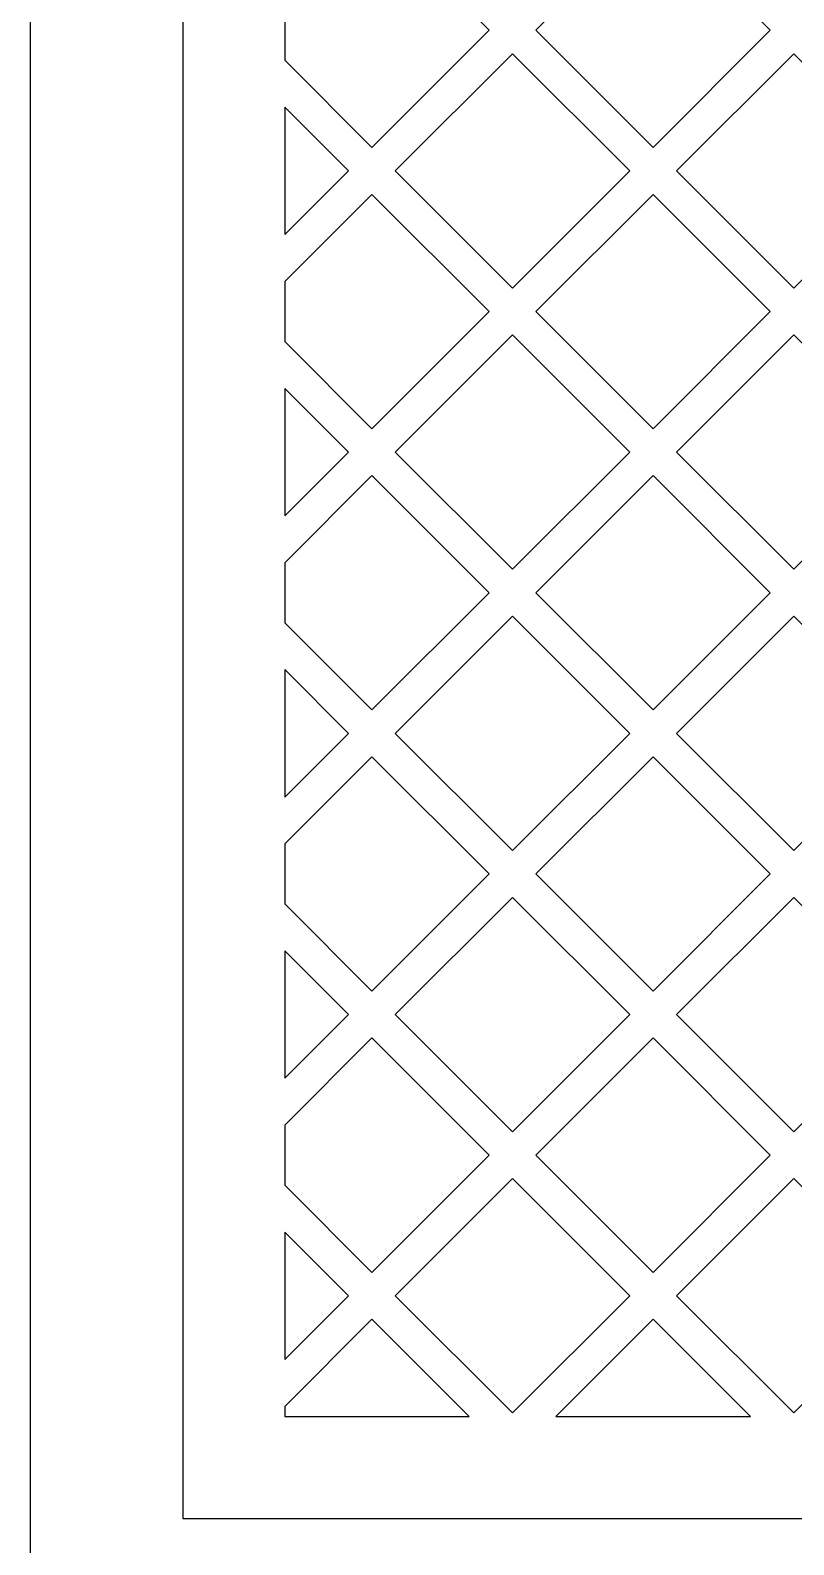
# Model space of a CAD drawing. Header units: centimetres. Extents: x 18.1 to 21.9, y -4.3 to 9.
# Drawn here: x 18.093 to 19.996, y -1.532 to 2.243 of the extents above; entities that cross this region are included whole.
import ezdxf

# ---------------------------------------------------------------- set-up
doc = ezdxf.new("R2010")
doc.units = ezdxf.units.CM
doc.header["$MEASUREMENT"] = 0
doc.layers.add('layer 1', color=7, linetype='Continuous')

msp = doc.modelspace()

# ---------------------------------------------------------------- linework, layer by layer
at = {"layer": 'layer 1', "color": 250}
for points, knots in [([(18.09278, 9.00077), (18.09278, 9.00077), (21.89898, 9.00077), (21.89898, 9.00077), (21.89898, 9.00077), (21.89898, 9.00077), (21.89898, -4.32092), (21.89898, -4.32092), (21.89898, -4.32092), (21.89898, -4.32092), (18.09278, -4.32092), (18.09278, -4.32092), (18.09278, -4.32092), (18.09278, -4.32092), (18.09278, 9.00077), (18.09278, 9.00077)], [0, 0, 0, 0, 0.2, 0.2, 0.2, 0.2, 0.4, 0.4, 0.4, 0.4, 0.6, 0.6, 0.6, 0.6, 1, 1, 1, 1]), ([(18.47341, 6.65362), (18.47341, 6.65362), (21.51835, 6.65362), (21.51835, 6.65362), (21.51835, 6.65362), (21.51835, 6.65362), (21.51835, -1.46627), (21.51835, -1.46627), (21.51835, -1.46627), (21.51835, -1.46627), (18.47341, -1.46627), (18.47341, -1.46627), (18.47341, -1.46627), (18.47341, -1.46627), (18.47341, 6.65362), (18.47341, 6.65362)], [0, 0, 0, 0, 0.2, 0.2, 0.2, 0.2, 0.4, 0.4, 0.4, 0.4, 0.6, 0.6, 0.6, 0.6, 1, 1, 1, 1]), ([(18.47341, 6.65362), (18.47341, 6.65362), (21.51835, 6.65362), (21.51835, 6.65362), (21.51835, 6.65362), (21.51835, 6.65362), (21.51835, -1.46627), (21.51835, -1.46627), (21.51835, -1.46627), (21.51835, -1.46627), (18.47341, -1.46627), (18.47341, -1.46627), (18.47341, -1.46627), (18.47341, -1.46627), (18.47341, 6.65362), (18.47341, 6.65362)], [0, 0, 0, 0, 0.2, 0.2, 0.2, 0.2, 0.4, 0.4, 0.4, 0.4, 0.6, 0.6, 0.6, 0.6, 1, 1, 1, 1]), ([(18.72714, 2.16828), (18.72714, 2.16828), (18.72714, 2.31805), (18.72714, 2.31805), (18.72714, 2.31805), (18.72714, 2.31805), (18.94435, 2.53526), (18.94435, 2.53526), (18.94435, 2.53526), (18.94435, 2.53526), (19.23645, 2.24316), (19.23645, 2.24316), (19.23645, 2.24316), (19.23645, 2.24316), (18.94435, 1.95108), (18.94435, 1.95108), (18.94435, 1.95108), (18.94435, 1.95108), (18.72714, 2.16828), (18.72714, 2.16828)], [0, 0, 0, 0, 0.1666667, 0.1666667, 0.1666667, 0.1666667, 0.3333333, 0.3333333, 0.3333333, 0.3333333, 0.5, 0.5, 0.5, 0.5, 0.6666667, 0.6666667, 0.6666667, 0.6666667, 1, 1, 1, 1]), ([(19.64537, 2.53526), (19.64537, 2.53526), (19.93747, 2.24316), (19.93747, 2.24316), (19.93747, 2.24316), (19.93747, 2.24316), (19.64537, 1.95108), (19.64537, 1.95108), (19.64537, 1.95108), (19.64537, 1.95108), (19.35327, 2.24316), (19.35327, 2.24316), (19.35327, 2.24316), (19.35327, 2.24316), (19.64537, 2.53526), (19.64537, 2.53526)], [0, 0, 0, 0, 0.2, 0.2, 0.2, 0.2, 0.4, 0.4, 0.4, 0.4, 0.6, 0.6, 0.6, 0.6, 1, 1, 1, 1]), ([(19.29486, 2.18475), (19.29486, 2.18475), (19.58695, 1.89266), (19.58695, 1.89266), (19.58695, 1.89266), (19.58695, 1.89266), (19.29486, 1.60055), (19.29486, 1.60055), (19.29486, 1.60055), (19.29486, 1.60055), (19.00277, 1.89266), (19.00277, 1.89266), (19.00277, 1.89266), (19.00277, 1.89266), (19.29486, 2.18475), (19.29486, 2.18475)], [0, 0, 0, 0, 0.2, 0.2, 0.2, 0.2, 0.4, 0.4, 0.4, 0.4, 0.6, 0.6, 0.6, 0.6, 1, 1, 1, 1]), ([(19.99588, 2.18475), (19.99588, 2.18475), (20.28797, 1.89266), (20.28797, 1.89266), (20.28797, 1.89266), (20.28797, 1.89266), (19.99588, 1.60055), (19.99588, 1.60055), (19.99588, 1.60055), (19.99588, 1.60055), (19.70379, 1.89266), (19.70379, 1.89266), (19.70379, 1.89266), (19.70379, 1.89266), (19.99588, 2.18475), (19.99588, 2.18475)], [0, 0, 0, 0, 0.2, 0.2, 0.2, 0.2, 0.4, 0.4, 0.4, 0.4, 0.6, 0.6, 0.6, 0.6, 1, 1, 1, 1]), ([(18.72714, 1.73386), (18.72714, 1.73386), (18.72714, 2.05144), (18.72714, 2.05144), (18.72714, 2.05144), (18.72714, 2.05144), (18.88594, 1.89266), (18.88594, 1.89266), (18.88594, 1.89266), (18.88594, 1.89266), (18.72714, 1.73386), (18.72714, 1.73386)], [0, 0, 0, 0, 0.25, 0.25, 0.25, 0.25, 0.5, 0.5, 0.5, 0.5, 1, 1, 1, 1]), ([(18.72714, 1.46726), (18.72714, 1.46726), (18.72714, 1.61705), (18.72714, 1.61705), (18.72714, 1.61705), (18.72714, 1.61705), (18.94435, 1.83424), (18.94435, 1.83424), (18.94435, 1.83424), (18.94435, 1.83424), (19.23645, 1.54213), (19.23645, 1.54213), (19.23645, 1.54213), (19.23645, 1.54213), (18.94435, 1.25004), (18.94435, 1.25004), (18.94435, 1.25004), (18.94435, 1.25004), (18.72714, 1.46726), (18.72714, 1.46726)], [0, 0, 0, 0, 0.1666667, 0.1666667, 0.1666667, 0.1666667, 0.3333333, 0.3333333, 0.3333333, 0.3333333, 0.5, 0.5, 0.5, 0.5, 0.6666667, 0.6666667, 0.6666667, 0.6666667, 1, 1, 1, 1]), ([(19.64537, 1.83424), (19.64537, 1.83424), (19.93747, 1.54213), (19.93747, 1.54213), (19.93747, 1.54213), (19.93747, 1.54213), (19.64537, 1.25004), (19.64537, 1.25004), (19.64537, 1.25004), (19.64537, 1.25004), (19.35327, 1.54213), (19.35327, 1.54213), (19.35327, 1.54213), (19.35327, 1.54213), (19.64537, 1.83424), (19.64537, 1.83424)], [0, 0, 0, 0, 0.2, 0.2, 0.2, 0.2, 0.4, 0.4, 0.4, 0.4, 0.6, 0.6, 0.6, 0.6, 1, 1, 1, 1]), ([(19.29486, 1.48371), (19.29486, 1.48371), (19.58695, 1.19165), (19.58695, 1.19165), (19.58695, 1.19165), (19.58695, 1.19165), (19.29486, 0.89955), (19.29486, 0.89955), (19.29486, 0.89955), (19.29486, 0.89955), (19.00277, 1.19165), (19.00277, 1.19165), (19.00277, 1.19165), (19.00277, 1.19165), (19.29486, 1.48371), (19.29486, 1.48371)], [0, 0, 0, 0, 0.2, 0.2, 0.2, 0.2, 0.4, 0.4, 0.4, 0.4, 0.6, 0.6, 0.6, 0.6, 1, 1, 1, 1]), ([(19.99588, 1.48371), (19.99588, 1.48371), (20.28797, 1.19165), (20.28797, 1.19165), (20.28797, 1.19165), (20.28797, 1.19165), (19.99588, 0.89955), (19.99588, 0.89955), (19.99588, 0.89955), (19.99588, 0.89955), (19.70379, 1.19165), (19.70379, 1.19165), (19.70379, 1.19165), (19.70379, 1.19165), (19.99588, 1.48371), (19.99588, 1.48371)], [0, 0, 0, 0, 0.2, 0.2, 0.2, 0.2, 0.4, 0.4, 0.4, 0.4, 0.6, 0.6, 0.6, 0.6, 1, 1, 1, 1]), ([(18.72714, 1.03286), (18.72714, 1.03286), (18.72714, 1.35042), (18.72714, 1.35042), (18.72714, 1.35042), (18.72714, 1.35042), (18.88594, 1.19165), (18.88594, 1.19165), (18.88594, 1.19165), (18.88594, 1.19165), (18.72714, 1.03286), (18.72714, 1.03286)], [0, 0, 0, 0, 0.25, 0.25, 0.25, 0.25, 0.5, 0.5, 0.5, 0.5, 1, 1, 1, 1]), ([(18.72714, 0.76626), (18.72714, 0.76626), (18.72714, 0.91601), (18.72714, 0.91601), (18.72714, 0.91601), (18.72714, 0.91601), (18.94435, 1.13323), (18.94435, 1.13323), (18.94435, 1.13323), (18.94435, 1.13323), (19.23645, 0.84113), (19.23645, 0.84113), (19.23645, 0.84113), (19.23645, 0.84113), (18.94435, 0.54903), (18.94435, 0.54903), (18.94435, 0.54903), (18.94435, 0.54903), (18.72714, 0.76626), (18.72714, 0.76626)], [0, 0, 0, 0, 0.1666667, 0.1666667, 0.1666667, 0.1666667, 0.3333333, 0.3333333, 0.3333333, 0.3333333, 0.5, 0.5, 0.5, 0.5, 0.6666667, 0.6666667, 0.6666667, 0.6666667, 1, 1, 1, 1]), ([(19.64537, 1.13323), (19.64537, 1.13323), (19.93747, 0.84113), (19.93747, 0.84113), (19.93747, 0.84113), (19.93747, 0.84113), (19.64537, 0.54903), (19.64537, 0.54903), (19.64537, 0.54903), (19.64537, 0.54903), (19.35327, 0.84113), (19.35327, 0.84113), (19.35327, 0.84113), (19.35327, 0.84113), (19.64537, 1.13323), (19.64537, 1.13323)], [0, 0, 0, 0, 0.2, 0.2, 0.2, 0.2, 0.4, 0.4, 0.4, 0.4, 0.6, 0.6, 0.6, 0.6, 1, 1, 1, 1]), ([(19.29486, 0.78272), (19.29486, 0.78272), (19.58695, 0.49062), (19.58695, 0.49062), (19.58695, 0.49062), (19.58695, 0.49062), (19.29486, 0.19853), (19.29486, 0.19853), (19.29486, 0.19853), (19.29486, 0.19853), (19.00277, 0.49062), (19.00277, 0.49062), (19.00277, 0.49062), (19.00277, 0.49062), (19.29486, 0.78272), (19.29486, 0.78272)], [0, 0, 0, 0, 0.2, 0.2, 0.2, 0.2, 0.4, 0.4, 0.4, 0.4, 0.6, 0.6, 0.6, 0.6, 1, 1, 1, 1]), ([(19.99588, 0.78272), (19.99588, 0.78272), (20.28797, 0.49062), (20.28797, 0.49062), (20.28797, 0.49062), (20.28797, 0.49062), (19.99588, 0.19853), (19.99588, 0.19853), (19.99588, 0.19853), (19.99588, 0.19853), (19.70379, 0.49062), (19.70379, 0.49062), (19.70379, 0.49062), (19.70379, 0.49062), (19.99588, 0.78272), (19.99588, 0.78272)], [0, 0, 0, 0, 0.2, 0.2, 0.2, 0.2, 0.4, 0.4, 0.4, 0.4, 0.6, 0.6, 0.6, 0.6, 1, 1, 1, 1]), ([(18.72714, 0.33183), (18.72714, 0.33183), (18.72714, 0.64941), (18.72714, 0.64941), (18.72714, 0.64941), (18.72714, 0.64941), (18.88594, 0.49062), (18.88594, 0.49062), (18.88594, 0.49062), (18.88594, 0.49062), (18.72714, 0.33183), (18.72714, 0.33183)], [0, 0, 0, 0, 0.25, 0.25, 0.25, 0.25, 0.5, 0.5, 0.5, 0.5, 1, 1, 1, 1]), ([(18.72714, 0.06524), (18.72714, 0.06524), (18.72714, 0.21499), (18.72714, 0.21499), (18.72714, 0.21499), (18.72714, 0.21499), (18.94435, 0.43221), (18.94435, 0.43221), (18.94435, 0.43221), (18.94435, 0.43221), (19.23645, 0.14011), (19.23645, 0.14011), (19.23645, 0.14011), (19.23645, 0.14011), (18.94435, -0.15199), (18.94435, -0.15199), (18.94435, -0.15199), (18.94435, -0.15199), (18.72714, 0.06524), (18.72714, 0.06524)], [0, 0, 0, 0, 0.1666667, 0.1666667, 0.1666667, 0.1666667, 0.3333333, 0.3333333, 0.3333333, 0.3333333, 0.5, 0.5, 0.5, 0.5, 0.6666667, 0.6666667, 0.6666667, 0.6666667, 1, 1, 1, 1]), ([(19.64537, 0.43221), (19.64537, 0.43221), (19.93747, 0.14011), (19.93747, 0.14011), (19.93747, 0.14011), (19.93747, 0.14011), (19.64537, -0.15199), (19.64537, -0.15199), (19.64537, -0.15199), (19.64537, -0.15199), (19.35327, 0.14011), (19.35327, 0.14011), (19.35327, 0.14011), (19.35327, 0.14011), (19.64537, 0.43221), (19.64537, 0.43221)], [0, 0, 0, 0, 0.2, 0.2, 0.2, 0.2, 0.4, 0.4, 0.4, 0.4, 0.6, 0.6, 0.6, 0.6, 1, 1, 1, 1]), ([(19.29486, 0.08167), (19.29486, 0.08167), (19.58695, -0.2104), (19.58695, -0.2104), (19.58695, -0.2104), (19.58695, -0.2104), (19.29486, -0.50248), (19.29486, -0.50248), (19.29486, -0.50248), (19.29486, -0.50248), (19.00277, -0.2104), (19.00277, -0.2104), (19.00277, -0.2104), (19.00277, -0.2104), (19.29486, 0.08167), (19.29486, 0.08167)], [0, 0, 0, 0, 0.2, 0.2, 0.2, 0.2, 0.4, 0.4, 0.4, 0.4, 0.6, 0.6, 0.6, 0.6, 1, 1, 1, 1]), ([(19.99588, 0.08167), (19.99588, 0.08167), (20.28797, -0.2104), (20.28797, -0.2104), (20.28797, -0.2104), (20.28797, -0.2104), (19.99588, -0.50248), (19.99588, -0.50248), (19.99588, -0.50248), (19.99588, -0.50248), (19.70379, -0.2104), (19.70379, -0.2104), (19.70379, -0.2104), (19.70379, -0.2104), (19.99588, 0.08167), (19.99588, 0.08167)], [0, 0, 0, 0, 0.2, 0.2, 0.2, 0.2, 0.4, 0.4, 0.4, 0.4, 0.6, 0.6, 0.6, 0.6, 1, 1, 1, 1]), ([(18.72714, -0.36918), (18.72714, -0.36918), (18.72714, -0.05161), (18.72714, -0.05161), (18.72714, -0.05161), (18.72714, -0.05161), (18.88594, -0.2104), (18.88594, -0.2104), (18.88594, -0.2104), (18.88594, -0.2104), (18.72714, -0.36918), (18.72714, -0.36918)], [0, 0, 0, 0, 0.25, 0.25, 0.25, 0.25, 0.5, 0.5, 0.5, 0.5, 1, 1, 1, 1]), ([(18.72714, -0.63578), (18.72714, -0.63578), (18.72714, -0.48601), (18.72714, -0.48601), (18.72714, -0.48601), (18.72714, -0.48601), (18.94435, -0.2688), (18.94435, -0.2688), (18.94435, -0.2688), (18.94435, -0.2688), (19.23645, -0.56091), (19.23645, -0.56091), (19.23645, -0.56091), (19.23645, -0.56091), (18.94435, -0.85299), (18.94435, -0.85299), (18.94435, -0.85299), (18.94435, -0.85299), (18.72714, -0.63578), (18.72714, -0.63578)], [0, 0, 0, 0, 0.1666667, 0.1666667, 0.1666667, 0.1666667, 0.3333333, 0.3333333, 0.3333333, 0.3333333, 0.5, 0.5, 0.5, 0.5, 0.6666667, 0.6666667, 0.6666667, 0.6666667, 1, 1, 1, 1]), ([(19.64537, -0.2688), (19.64537, -0.2688), (19.93747, -0.56091), (19.93747, -0.56091), (19.93747, -0.56091), (19.93747, -0.56091), (19.64537, -0.85299), (19.64537, -0.85299), (19.64537, -0.85299), (19.64537, -0.85299), (19.35327, -0.56091), (19.35327, -0.56091), (19.35327, -0.56091), (19.35327, -0.56091), (19.64537, -0.2688), (19.64537, -0.2688)], [0, 0, 0, 0, 0.2, 0.2, 0.2, 0.2, 0.4, 0.4, 0.4, 0.4, 0.6, 0.6, 0.6, 0.6, 1, 1, 1, 1]), ([(19.29486, -0.61933), (19.29486, -0.61933), (19.58695, -0.91141), (19.58695, -0.91141), (19.58695, -0.91141), (19.58695, -0.91141), (19.29486, -1.2035), (19.29486, -1.2035), (19.29486, -1.2035), (19.29486, -1.2035), (19.00277, -0.91141), (19.00277, -0.91141), (19.00277, -0.91141), (19.00277, -0.91141), (19.29486, -0.61933), (19.29486, -0.61933)], [0, 0, 0, 0, 0.2, 0.2, 0.2, 0.2, 0.4, 0.4, 0.4, 0.4, 0.6, 0.6, 0.6, 0.6, 1, 1, 1, 1]), ([(19.99588, -0.61933), (19.99588, -0.61933), (20.28797, -0.91141), (20.28797, -0.91141), (20.28797, -0.91141), (20.28797, -0.91141), (19.99588, -1.2035), (19.99588, -1.2035), (19.99588, -1.2035), (19.99588, -1.2035), (19.70379, -0.91141), (19.70379, -0.91141), (19.70379, -0.91141), (19.70379, -0.91141), (19.99588, -0.61933), (19.99588, -0.61933)], [0, 0, 0, 0, 0.2, 0.2, 0.2, 0.2, 0.4, 0.4, 0.4, 0.4, 0.6, 0.6, 0.6, 0.6, 1, 1, 1, 1]), ([(18.72714, -1.0702), (18.72714, -1.0702), (18.72714, -0.75262), (18.72714, -0.75262), (18.72714, -0.75262), (18.72714, -0.75262), (18.88594, -0.91141), (18.88594, -0.91141), (18.88594, -0.91141), (18.88594, -0.91141), (18.72714, -1.0702), (18.72714, -1.0702)], [0, 0, 0, 0, 0.25, 0.25, 0.25, 0.25, 0.5, 0.5, 0.5, 0.5, 1, 1, 1, 1]), ([(19.18705, -1.21251), (19.18705, -1.21251), (18.72714, -1.21251), (18.72714, -1.21251), (18.72714, -1.21251), (18.72714, -1.21251), (18.72714, -1.18704), (18.72714, -1.18704), (18.72714, -1.18704), (18.72714, -1.18704), (18.94435, -0.96983), (18.94435, -0.96983), (18.94435, -0.96983), (18.94435, -0.96983), (19.18705, -1.21251), (19.18705, -1.21251)], [0, 0, 0, 0, 0.2, 0.2, 0.2, 0.2, 0.4, 0.4, 0.4, 0.4, 0.6, 0.6, 0.6, 0.6, 1, 1, 1, 1]), ([(19.88807, -1.21251), (19.88807, -1.21251), (19.40268, -1.21251), (19.40268, -1.21251), (19.40268, -1.21251), (19.40268, -1.21251), (19.64537, -0.96983), (19.64537, -0.96983), (19.64537, -0.96983), (19.64537, -0.96983), (19.88807, -1.21251), (19.88807, -1.21251)], [0, 0, 0, 0, 0.25, 0.25, 0.25, 0.25, 0.5, 0.5, 0.5, 0.5, 1, 1, 1, 1])]:
    msp.add_open_spline(points, degree=3, knots=knots, dxfattribs=at)
at = {"layer": 'layer 1', "color": 7, "lineweight": 9}
for points, knots in [([(18.09278, 9.00077), (18.09278, 9.00077), (21.89898, 9.00077), (21.89898, 9.00077), (21.89898, 9.00077), (21.89898, 9.00077), (21.89898, -4.32092), (21.89898, -4.32092), (21.89898, -4.32092), (21.89898, -4.32092), (18.09278, -4.32092), (18.09278, -4.32092), (18.09278, -4.32092), (18.09278, -4.32092), (18.09278, 9.00077), (18.09278, 9.00077)], [0, 0, 0, 0, 0.2, 0.2, 0.2, 0.2, 0.4, 0.4, 0.4, 0.4, 0.6, 0.6, 0.6, 0.6, 1, 1, 1, 1]), ([(18.47341, 6.65362), (18.47341, 6.65362), (21.51835, 6.65362), (21.51835, 6.65362), (21.51835, 6.65362), (21.51835, 6.65362), (21.51835, -1.46627), (21.51835, -1.46627), (21.51835, -1.46627), (21.51835, -1.46627), (18.47341, -1.46627), (18.47341, -1.46627), (18.47341, -1.46627), (18.47341, -1.46627), (18.47341, 6.65362), (18.47341, 6.65362)], [0, 0, 0, 0, 0.2, 0.2, 0.2, 0.2, 0.4, 0.4, 0.4, 0.4, 0.6, 0.6, 0.6, 0.6, 1, 1, 1, 1]), ([(18.47341, 6.65362), (18.47341, 6.65362), (21.51835, 6.65362), (21.51835, 6.65362), (21.51835, 6.65362), (21.51835, 6.65362), (21.51835, -1.46627), (21.51835, -1.46627), (21.51835, -1.46627), (21.51835, -1.46627), (18.47341, -1.46627), (18.47341, -1.46627), (18.47341, -1.46627), (18.47341, -1.46627), (18.47341, 6.65362), (18.47341, 6.65362)], [0, 0, 0, 0, 0.2, 0.2, 0.2, 0.2, 0.4, 0.4, 0.4, 0.4, 0.6, 0.6, 0.6, 0.6, 1, 1, 1, 1]), ([(18.72714, 2.16828), (18.72714, 2.16828), (18.72714, 2.31805), (18.72714, 2.31805), (18.72714, 2.31805), (18.72714, 2.31805), (18.94435, 2.53526), (18.94435, 2.53526), (18.94435, 2.53526), (18.94435, 2.53526), (19.23645, 2.24316), (19.23645, 2.24316), (19.23645, 2.24316), (19.23645, 2.24316), (18.94435, 1.95108), (18.94435, 1.95108), (18.94435, 1.95108), (18.94435, 1.95108), (18.72714, 2.16828), (18.72714, 2.16828)], [0, 0, 0, 0, 0.1666667, 0.1666667, 0.1666667, 0.1666667, 0.3333333, 0.3333333, 0.3333333, 0.3333333, 0.5, 0.5, 0.5, 0.5, 0.6666667, 0.6666667, 0.6666667, 0.6666667, 1, 1, 1, 1]), ([(19.64537, 2.53526), (19.64537, 2.53526), (19.93747, 2.24316), (19.93747, 2.24316), (19.93747, 2.24316), (19.93747, 2.24316), (19.64537, 1.95108), (19.64537, 1.95108), (19.64537, 1.95108), (19.64537, 1.95108), (19.35327, 2.24316), (19.35327, 2.24316), (19.35327, 2.24316), (19.35327, 2.24316), (19.64537, 2.53526), (19.64537, 2.53526)], [0, 0, 0, 0, 0.2, 0.2, 0.2, 0.2, 0.4, 0.4, 0.4, 0.4, 0.6, 0.6, 0.6, 0.6, 1, 1, 1, 1]), ([(19.29486, 2.18475), (19.29486, 2.18475), (19.58695, 1.89266), (19.58695, 1.89266), (19.58695, 1.89266), (19.58695, 1.89266), (19.29486, 1.60055), (19.29486, 1.60055), (19.29486, 1.60055), (19.29486, 1.60055), (19.00277, 1.89266), (19.00277, 1.89266), (19.00277, 1.89266), (19.00277, 1.89266), (19.29486, 2.18475), (19.29486, 2.18475)], [0, 0, 0, 0, 0.2, 0.2, 0.2, 0.2, 0.4, 0.4, 0.4, 0.4, 0.6, 0.6, 0.6, 0.6, 1, 1, 1, 1]), ([(19.99588, 2.18475), (19.99588, 2.18475), (20.28797, 1.89266), (20.28797, 1.89266), (20.28797, 1.89266), (20.28797, 1.89266), (19.99588, 1.60055), (19.99588, 1.60055), (19.99588, 1.60055), (19.99588, 1.60055), (19.70379, 1.89266), (19.70379, 1.89266), (19.70379, 1.89266), (19.70379, 1.89266), (19.99588, 2.18475), (19.99588, 2.18475)], [0, 0, 0, 0, 0.2, 0.2, 0.2, 0.2, 0.4, 0.4, 0.4, 0.4, 0.6, 0.6, 0.6, 0.6, 1, 1, 1, 1]), ([(18.72714, 1.73386), (18.72714, 1.73386), (18.72714, 2.05144), (18.72714, 2.05144), (18.72714, 2.05144), (18.72714, 2.05144), (18.88594, 1.89266), (18.88594, 1.89266), (18.88594, 1.89266), (18.88594, 1.89266), (18.72714, 1.73386), (18.72714, 1.73386)], [0, 0, 0, 0, 0.25, 0.25, 0.25, 0.25, 0.5, 0.5, 0.5, 0.5, 1, 1, 1, 1]), ([(18.72714, 1.46726), (18.72714, 1.46726), (18.72714, 1.61705), (18.72714, 1.61705), (18.72714, 1.61705), (18.72714, 1.61705), (18.94435, 1.83424), (18.94435, 1.83424), (18.94435, 1.83424), (18.94435, 1.83424), (19.23645, 1.54213), (19.23645, 1.54213), (19.23645, 1.54213), (19.23645, 1.54213), (18.94435, 1.25004), (18.94435, 1.25004), (18.94435, 1.25004), (18.94435, 1.25004), (18.72714, 1.46726), (18.72714, 1.46726)], [0, 0, 0, 0, 0.1666667, 0.1666667, 0.1666667, 0.1666667, 0.3333333, 0.3333333, 0.3333333, 0.3333333, 0.5, 0.5, 0.5, 0.5, 0.6666667, 0.6666667, 0.6666667, 0.6666667, 1, 1, 1, 1]), ([(19.64537, 1.83424), (19.64537, 1.83424), (19.93747, 1.54213), (19.93747, 1.54213), (19.93747, 1.54213), (19.93747, 1.54213), (19.64537, 1.25004), (19.64537, 1.25004), (19.64537, 1.25004), (19.64537, 1.25004), (19.35327, 1.54213), (19.35327, 1.54213), (19.35327, 1.54213), (19.35327, 1.54213), (19.64537, 1.83424), (19.64537, 1.83424)], [0, 0, 0, 0, 0.2, 0.2, 0.2, 0.2, 0.4, 0.4, 0.4, 0.4, 0.6, 0.6, 0.6, 0.6, 1, 1, 1, 1]), ([(19.29486, 1.48371), (19.29486, 1.48371), (19.58695, 1.19165), (19.58695, 1.19165), (19.58695, 1.19165), (19.58695, 1.19165), (19.29486, 0.89955), (19.29486, 0.89955), (19.29486, 0.89955), (19.29486, 0.89955), (19.00277, 1.19165), (19.00277, 1.19165), (19.00277, 1.19165), (19.00277, 1.19165), (19.29486, 1.48371), (19.29486, 1.48371)], [0, 0, 0, 0, 0.2, 0.2, 0.2, 0.2, 0.4, 0.4, 0.4, 0.4, 0.6, 0.6, 0.6, 0.6, 1, 1, 1, 1]), ([(19.99588, 1.48371), (19.99588, 1.48371), (20.28797, 1.19165), (20.28797, 1.19165), (20.28797, 1.19165), (20.28797, 1.19165), (19.99588, 0.89955), (19.99588, 0.89955), (19.99588, 0.89955), (19.99588, 0.89955), (19.70379, 1.19165), (19.70379, 1.19165), (19.70379, 1.19165), (19.70379, 1.19165), (19.99588, 1.48371), (19.99588, 1.48371)], [0, 0, 0, 0, 0.2, 0.2, 0.2, 0.2, 0.4, 0.4, 0.4, 0.4, 0.6, 0.6, 0.6, 0.6, 1, 1, 1, 1]), ([(18.72714, 1.03286), (18.72714, 1.03286), (18.72714, 1.35042), (18.72714, 1.35042), (18.72714, 1.35042), (18.72714, 1.35042), (18.88594, 1.19165), (18.88594, 1.19165), (18.88594, 1.19165), (18.88594, 1.19165), (18.72714, 1.03286), (18.72714, 1.03286)], [0, 0, 0, 0, 0.25, 0.25, 0.25, 0.25, 0.5, 0.5, 0.5, 0.5, 1, 1, 1, 1]), ([(18.72714, 0.76626), (18.72714, 0.76626), (18.72714, 0.91601), (18.72714, 0.91601), (18.72714, 0.91601), (18.72714, 0.91601), (18.94435, 1.13323), (18.94435, 1.13323), (18.94435, 1.13323), (18.94435, 1.13323), (19.23645, 0.84113), (19.23645, 0.84113), (19.23645, 0.84113), (19.23645, 0.84113), (18.94435, 0.54903), (18.94435, 0.54903), (18.94435, 0.54903), (18.94435, 0.54903), (18.72714, 0.76626), (18.72714, 0.76626)], [0, 0, 0, 0, 0.1666667, 0.1666667, 0.1666667, 0.1666667, 0.3333333, 0.3333333, 0.3333333, 0.3333333, 0.5, 0.5, 0.5, 0.5, 0.6666667, 0.6666667, 0.6666667, 0.6666667, 1, 1, 1, 1]), ([(19.64537, 1.13323), (19.64537, 1.13323), (19.93747, 0.84113), (19.93747, 0.84113), (19.93747, 0.84113), (19.93747, 0.84113), (19.64537, 0.54903), (19.64537, 0.54903), (19.64537, 0.54903), (19.64537, 0.54903), (19.35327, 0.84113), (19.35327, 0.84113), (19.35327, 0.84113), (19.35327, 0.84113), (19.64537, 1.13323), (19.64537, 1.13323)], [0, 0, 0, 0, 0.2, 0.2, 0.2, 0.2, 0.4, 0.4, 0.4, 0.4, 0.6, 0.6, 0.6, 0.6, 1, 1, 1, 1]), ([(19.29486, 0.78272), (19.29486, 0.78272), (19.58695, 0.49062), (19.58695, 0.49062), (19.58695, 0.49062), (19.58695, 0.49062), (19.29486, 0.19853), (19.29486, 0.19853), (19.29486, 0.19853), (19.29486, 0.19853), (19.00277, 0.49062), (19.00277, 0.49062), (19.00277, 0.49062), (19.00277, 0.49062), (19.29486, 0.78272), (19.29486, 0.78272)], [0, 0, 0, 0, 0.2, 0.2, 0.2, 0.2, 0.4, 0.4, 0.4, 0.4, 0.6, 0.6, 0.6, 0.6, 1, 1, 1, 1]), ([(19.99588, 0.78272), (19.99588, 0.78272), (20.28797, 0.49062), (20.28797, 0.49062), (20.28797, 0.49062), (20.28797, 0.49062), (19.99588, 0.19853), (19.99588, 0.19853), (19.99588, 0.19853), (19.99588, 0.19853), (19.70379, 0.49062), (19.70379, 0.49062), (19.70379, 0.49062), (19.70379, 0.49062), (19.99588, 0.78272), (19.99588, 0.78272)], [0, 0, 0, 0, 0.2, 0.2, 0.2, 0.2, 0.4, 0.4, 0.4, 0.4, 0.6, 0.6, 0.6, 0.6, 1, 1, 1, 1]), ([(18.72714, 0.33183), (18.72714, 0.33183), (18.72714, 0.64941), (18.72714, 0.64941), (18.72714, 0.64941), (18.72714, 0.64941), (18.88594, 0.49062), (18.88594, 0.49062), (18.88594, 0.49062), (18.88594, 0.49062), (18.72714, 0.33183), (18.72714, 0.33183)], [0, 0, 0, 0, 0.25, 0.25, 0.25, 0.25, 0.5, 0.5, 0.5, 0.5, 1, 1, 1, 1]), ([(18.72714, 0.06524), (18.72714, 0.06524), (18.72714, 0.21499), (18.72714, 0.21499), (18.72714, 0.21499), (18.72714, 0.21499), (18.94435, 0.43221), (18.94435, 0.43221), (18.94435, 0.43221), (18.94435, 0.43221), (19.23645, 0.14011), (19.23645, 0.14011), (19.23645, 0.14011), (19.23645, 0.14011), (18.94435, -0.15199), (18.94435, -0.15199), (18.94435, -0.15199), (18.94435, -0.15199), (18.72714, 0.06524), (18.72714, 0.06524)], [0, 0, 0, 0, 0.1666667, 0.1666667, 0.1666667, 0.1666667, 0.3333333, 0.3333333, 0.3333333, 0.3333333, 0.5, 0.5, 0.5, 0.5, 0.6666667, 0.6666667, 0.6666667, 0.6666667, 1, 1, 1, 1]), ([(19.64537, 0.43221), (19.64537, 0.43221), (19.93747, 0.14011), (19.93747, 0.14011), (19.93747, 0.14011), (19.93747, 0.14011), (19.64537, -0.15199), (19.64537, -0.15199), (19.64537, -0.15199), (19.64537, -0.15199), (19.35327, 0.14011), (19.35327, 0.14011), (19.35327, 0.14011), (19.35327, 0.14011), (19.64537, 0.43221), (19.64537, 0.43221)], [0, 0, 0, 0, 0.2, 0.2, 0.2, 0.2, 0.4, 0.4, 0.4, 0.4, 0.6, 0.6, 0.6, 0.6, 1, 1, 1, 1]), ([(19.29486, 0.08167), (19.29486, 0.08167), (19.58695, -0.2104), (19.58695, -0.2104), (19.58695, -0.2104), (19.58695, -0.2104), (19.29486, -0.50248), (19.29486, -0.50248), (19.29486, -0.50248), (19.29486, -0.50248), (19.00277, -0.2104), (19.00277, -0.2104), (19.00277, -0.2104), (19.00277, -0.2104), (19.29486, 0.08167), (19.29486, 0.08167)], [0, 0, 0, 0, 0.2, 0.2, 0.2, 0.2, 0.4, 0.4, 0.4, 0.4, 0.6, 0.6, 0.6, 0.6, 1, 1, 1, 1]), ([(19.99588, 0.08167), (19.99588, 0.08167), (20.28797, -0.2104), (20.28797, -0.2104), (20.28797, -0.2104), (20.28797, -0.2104), (19.99588, -0.50248), (19.99588, -0.50248), (19.99588, -0.50248), (19.99588, -0.50248), (19.70379, -0.2104), (19.70379, -0.2104), (19.70379, -0.2104), (19.70379, -0.2104), (19.99588, 0.08167), (19.99588, 0.08167)], [0, 0, 0, 0, 0.2, 0.2, 0.2, 0.2, 0.4, 0.4, 0.4, 0.4, 0.6, 0.6, 0.6, 0.6, 1, 1, 1, 1]), ([(18.72714, -0.36918), (18.72714, -0.36918), (18.72714, -0.05161), (18.72714, -0.05161), (18.72714, -0.05161), (18.72714, -0.05161), (18.88594, -0.2104), (18.88594, -0.2104), (18.88594, -0.2104), (18.88594, -0.2104), (18.72714, -0.36918), (18.72714, -0.36918)], [0, 0, 0, 0, 0.25, 0.25, 0.25, 0.25, 0.5, 0.5, 0.5, 0.5, 1, 1, 1, 1]), ([(18.72714, -0.63578), (18.72714, -0.63578), (18.72714, -0.48601), (18.72714, -0.48601), (18.72714, -0.48601), (18.72714, -0.48601), (18.94435, -0.2688), (18.94435, -0.2688), (18.94435, -0.2688), (18.94435, -0.2688), (19.23645, -0.56091), (19.23645, -0.56091), (19.23645, -0.56091), (19.23645, -0.56091), (18.94435, -0.85299), (18.94435, -0.85299), (18.94435, -0.85299), (18.94435, -0.85299), (18.72714, -0.63578), (18.72714, -0.63578)], [0, 0, 0, 0, 0.1666667, 0.1666667, 0.1666667, 0.1666667, 0.3333333, 0.3333333, 0.3333333, 0.3333333, 0.5, 0.5, 0.5, 0.5, 0.6666667, 0.6666667, 0.6666667, 0.6666667, 1, 1, 1, 1]), ([(19.64537, -0.2688), (19.64537, -0.2688), (19.93747, -0.56091), (19.93747, -0.56091), (19.93747, -0.56091), (19.93747, -0.56091), (19.64537, -0.85299), (19.64537, -0.85299), (19.64537, -0.85299), (19.64537, -0.85299), (19.35327, -0.56091), (19.35327, -0.56091), (19.35327, -0.56091), (19.35327, -0.56091), (19.64537, -0.2688), (19.64537, -0.2688)], [0, 0, 0, 0, 0.2, 0.2, 0.2, 0.2, 0.4, 0.4, 0.4, 0.4, 0.6, 0.6, 0.6, 0.6, 1, 1, 1, 1]), ([(19.29486, -0.61933), (19.29486, -0.61933), (19.58695, -0.91141), (19.58695, -0.91141), (19.58695, -0.91141), (19.58695, -0.91141), (19.29486, -1.2035), (19.29486, -1.2035), (19.29486, -1.2035), (19.29486, -1.2035), (19.00277, -0.91141), (19.00277, -0.91141), (19.00277, -0.91141), (19.00277, -0.91141), (19.29486, -0.61933), (19.29486, -0.61933)], [0, 0, 0, 0, 0.2, 0.2, 0.2, 0.2, 0.4, 0.4, 0.4, 0.4, 0.6, 0.6, 0.6, 0.6, 1, 1, 1, 1]), ([(19.99588, -0.61933), (19.99588, -0.61933), (20.28797, -0.91141), (20.28797, -0.91141), (20.28797, -0.91141), (20.28797, -0.91141), (19.99588, -1.2035), (19.99588, -1.2035), (19.99588, -1.2035), (19.99588, -1.2035), (19.70379, -0.91141), (19.70379, -0.91141), (19.70379, -0.91141), (19.70379, -0.91141), (19.99588, -0.61933), (19.99588, -0.61933)], [0, 0, 0, 0, 0.2, 0.2, 0.2, 0.2, 0.4, 0.4, 0.4, 0.4, 0.6, 0.6, 0.6, 0.6, 1, 1, 1, 1]), ([(18.72714, -1.0702), (18.72714, -1.0702), (18.72714, -0.75262), (18.72714, -0.75262), (18.72714, -0.75262), (18.72714, -0.75262), (18.88594, -0.91141), (18.88594, -0.91141), (18.88594, -0.91141), (18.88594, -0.91141), (18.72714, -1.0702), (18.72714, -1.0702)], [0, 0, 0, 0, 0.25, 0.25, 0.25, 0.25, 0.5, 0.5, 0.5, 0.5, 1, 1, 1, 1]), ([(19.18705, -1.21251), (19.18705, -1.21251), (18.72714, -1.21251), (18.72714, -1.21251), (18.72714, -1.21251), (18.72714, -1.21251), (18.72714, -1.18704), (18.72714, -1.18704), (18.72714, -1.18704), (18.72714, -1.18704), (18.94435, -0.96983), (18.94435, -0.96983), (18.94435, -0.96983), (18.94435, -0.96983), (19.18705, -1.21251), (19.18705, -1.21251)], [0, 0, 0, 0, 0.2, 0.2, 0.2, 0.2, 0.4, 0.4, 0.4, 0.4, 0.6, 0.6, 0.6, 0.6, 1, 1, 1, 1]), ([(19.88807, -1.21251), (19.88807, -1.21251), (19.40268, -1.21251), (19.40268, -1.21251), (19.40268, -1.21251), (19.40268, -1.21251), (19.64537, -0.96983), (19.64537, -0.96983), (19.64537, -0.96983), (19.64537, -0.96983), (19.88807, -1.21251), (19.88807, -1.21251)], [0, 0, 0, 0, 0.25, 0.25, 0.25, 0.25, 0.5, 0.5, 0.5, 0.5, 1, 1, 1, 1])]:
    msp.add_open_spline(points, degree=3, knots=knots, dxfattribs=at)

doc.saveas('drawing.dxf')
